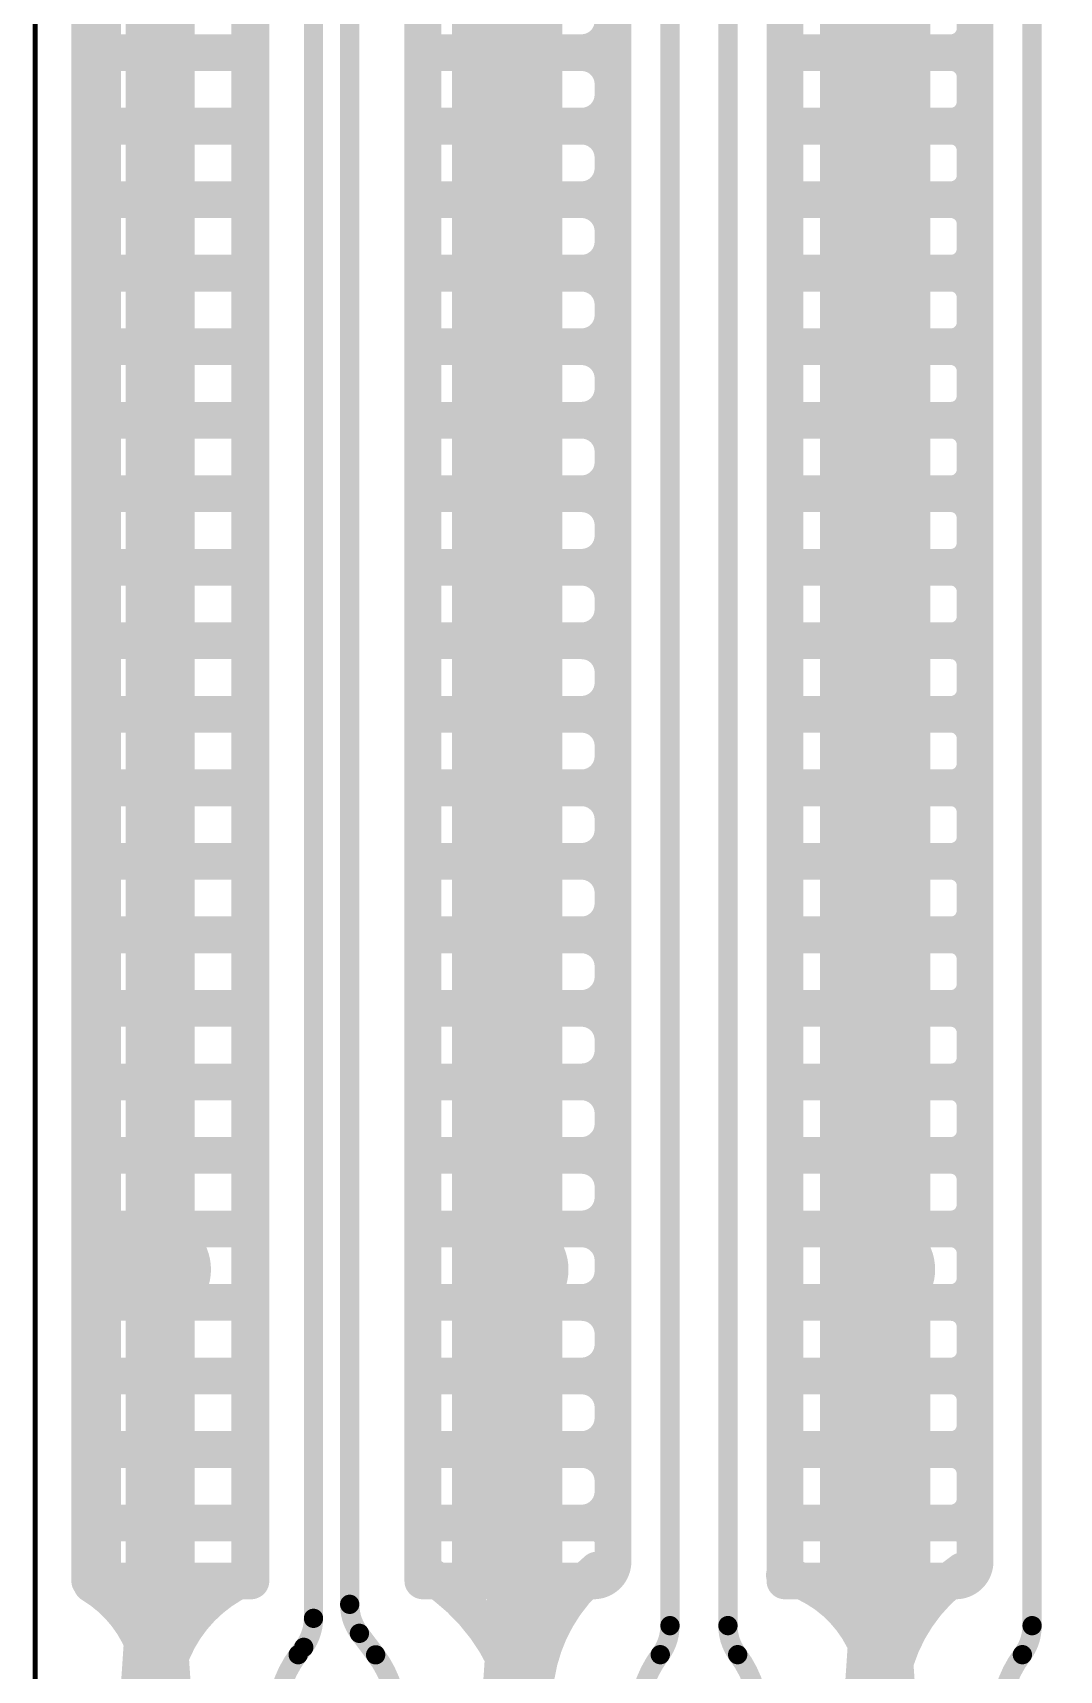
# Model space of a CAD drawing. Header units: millimetres. Extents: x 2260 to 2572, y -21 to 200.
# Drawn here: x 2292.68 to 2296.93, y 65.87 to 72.66 of the extents above; entities that cross this region are included whole.
import ezdxf

# ---------------------------------------------------------------- set-up
doc = ezdxf.new("R2010")
doc.units = ezdxf.units.MM
doc.layers.get('0').update_dxf_attribs({"lineweight": 18})
doc.layers.add('01', color=1, linetype='Continuous', lineweight=18)
doc.layers.add('DIM', color=3, linetype='Continuous', lineweight=13)

# ---------------------------------------------------------------- blocks, each defined once
blk = doc.blocks.new('PAD_R1')
blk.add_lwpolyline([(0.25, 0, 0.5, 0.5, 1), (-0.25, 0, 0.5, 0.5, 1)], format="xyseb", close=True)

msp = doc.modelspace()

# ---------------------------------------------------------------- linework, layer by layer
at = {"layer": '01'}
msp.add_lwpolyline([(2318.1914, 62.078, 0.02, 0.02, -0.414219), (2317.8914, 61.778, 0.02, 0.02, 0), (2292.9916, 61.778, 0.02, 0.02, -0.414219), (2292.6916, 62.078, 0.02, 0.02, 0), (2292.6916, 141.4405, 0.02, 0.02, -0.414219), (2292.9916, 141.7405, 0.02, 0.02, 0), (2317.8914, 141.7405, 0.02, 0.02, -0.414219), (2318.1914, 141.4405, 0.02, 0.02, 0)], format="xyseb", close=True, dxfattribs=at)
for points in [[(2293.1915, 139.8406, 0.2499, 0.2499, 0), (2293.1915, 63.6406, 0.2499, 0.2499, 0)], [(2294.6916, 139.8406, 0.2499, 0.2499, 0), (2294.6916, 63.6406, 0.2499, 0.2499, 0)], [(2296.1915, 139.8406, 0.2499, 0.2499, 0), (2296.1915, 63.6406, 0.2499, 0.2499, 0)], [(2292.9177, 137.2406, 0.1524, 0.1524, 0), (2292.9177, 66.2405, 0.1524, 0.1524, 0)], [(2292.9708, 137.2406, 0.1524, 0.1524, 0), (2292.9708, 66.2405, 0.1524, 0.1524, 0)], [(2293.2756, 137.2406, 0.1524, 0.1524, 0), (2293.2756, 66.2405, 0.1524, 0.1524, 0)], [(2293.5804, 137.2406, 0.1524, 0.1524, 0), (2293.5804, 66.2405, 0.1524, 0.1524, 0)], [(2293.5854, 137.2406, 0.1524, 0.1524, 0), (2293.5854, 66.2405, 0.1524, 0.1524, 0)], [(2294.2977, 137.2406, 0.1524, 0.1524, 0), (2294.2977, 66.2405, 0.1524, 0.1524, 0)], [(2294.4948, 137.2406, 0.1524, 0.1524, 0), (2294.4948, 66.2405, 0.1524, 0.1524, 0)], [(2294.7996, 137.2406, 0.1524, 0.1524, 0), (2294.7996, 66.2405, 0.1524, 0.1524, 0)], [(2295.0853, 66.3205, 0.1524, 0.1524, 0), (2295.0853, 137.2406, 0.1524, 0.1524, 0)], [(2295.7978, 137.2406, 0.1524, 0.1524, 0), (2295.7978, 66.2405, 0.1524, 0.1524, 0)], [(2296.0188, 137.2406, 0.1524, 0.1524, 0), (2296.0188, 66.2405, 0.1524, 0.1524, 0)], [(2296.3236, 137.2406, 0.1524, 0.1524, 0), (2296.3236, 66.2405, 0.1524, 0.1524, 0)], [(2296.5854, 66.3205, 0.1524, 0.1524, 0), (2296.5854, 137.2406, 0.1524, 0.1524, 0)], [(2295.0853, 72.7065, 0.1524, 0.1524, -0.414228), (2294.9553, 72.5765, 0.1524, 0.1524, 0)], [(2296.5854, 72.6765, 0.1524, 0.1524, -0.414228), (2296.4854, 72.5765, 0.1524, 0.1524, 0)], [(2292.9177, 72.5765, 0.1524, 0.1524, 0), (2293.5854, 72.5765, 0.1524, 0.1524, 0)], [(2294.2977, 72.5765, 0.1524, 0.1524, 0), (2295.0853, 72.5765, 0.1524, 0.1524, 0)], [(2295.0853, 72.4465, 0.1524, 0.1524, 0.414228), (2294.9553, 72.5765, 0.1524, 0.1524, 0)], [(2295.7978, 72.5765, 0.1524, 0.1524, 0), (2296.5854, 72.5765, 0.1524, 0.1524, 0)], [(2296.5854, 72.4765, 0.1524, 0.1524, 0.414228), (2296.4854, 72.5765, 0.1524, 0.1524, 0)], [(2295.0853, 72.4017, 0.1524, 0.1524, -0.414228), (2294.9553, 72.2717, 0.1524, 0.1524, 0)], [(2296.5854, 72.3717, 0.1524, 0.1524, -0.414228), (2296.4854, 72.2717, 0.1524, 0.1524, 0)], [(2292.9177, 72.2717, 0.1524, 0.1524, 0), (2293.5854, 72.2717, 0.1524, 0.1524, 0)], [(2294.2977, 72.2717, 0.1524, 0.1524, 0), (2295.0853, 72.2717, 0.1524, 0.1524, 0)], [(2295.0853, 72.1417, 0.1524, 0.1524, 0.414228), (2294.9553, 72.2717, 0.1524, 0.1524, 0)], [(2295.7978, 72.2717, 0.1524, 0.1524, 0), (2296.5854, 72.2717, 0.1524, 0.1524, 0)], [(2296.5854, 72.1717, 0.1524, 0.1524, 0.414228), (2296.4854, 72.2717, 0.1524, 0.1524, 0)], [(2295.0853, 72.0969, 0.1524, 0.1524, -0.414228), (2294.9553, 71.9669, 0.1524, 0.1524, 0)], [(2296.5854, 72.0669, 0.1524, 0.1524, -0.414228), (2296.4854, 71.9669, 0.1524, 0.1524, 0)], [(2292.9177, 71.9669, 0.1524, 0.1524, 0), (2293.5854, 71.9669, 0.1524, 0.1524, 0)], [(2294.2977, 71.9669, 0.1524, 0.1524, 0), (2295.0853, 71.9669, 0.1524, 0.1524, 0)], [(2295.0853, 71.8369, 0.1524, 0.1524, 0.414228), (2294.9553, 71.9669, 0.1524, 0.1524, 0)], [(2295.7978, 71.9669, 0.1524, 0.1524, 0), (2296.5854, 71.9669, 0.1524, 0.1524, 0)], [(2296.5854, 71.8669, 0.1524, 0.1524, 0.414228), (2296.4854, 71.9669, 0.1524, 0.1524, 0)], [(2295.0853, 71.7921, 0.1524, 0.1524, -0.414228), (2294.9553, 71.6621, 0.1524, 0.1524, 0)], [(2296.5854, 71.7621, 0.1524, 0.1524, -0.414228), (2296.4854, 71.6621, 0.1524, 0.1524, 0)], [(2292.9177, 71.6621, 0.1524, 0.1524, 0), (2293.5854, 71.6621, 0.1524, 0.1524, 0)], [(2294.2977, 71.6621, 0.1524, 0.1524, 0), (2295.0853, 71.6621, 0.1524, 0.1524, 0)], [(2295.0853, 71.5321, 0.1524, 0.1524, 0.414228), (2294.9553, 71.6621, 0.1524, 0.1524, 0)], [(2295.7978, 71.6621, 0.1524, 0.1524, 0), (2296.5854, 71.6621, 0.1524, 0.1524, 0)], [(2296.5854, 71.5621, 0.1524, 0.1524, 0.414228), (2296.4854, 71.6621, 0.1524, 0.1524, 0)], [(2295.0853, 71.4873, 0.1524, 0.1524, -0.414228), (2294.9553, 71.3573, 0.1524, 0.1524, 0)], [(2296.5854, 71.4573, 0.1524, 0.1524, -0.414228), (2296.4854, 71.3573, 0.1524, 0.1524, 0)], [(2292.9177, 71.3573, 0.1524, 0.1524, 0), (2293.5854, 71.3573, 0.1524, 0.1524, 0)], [(2294.2977, 71.3573, 0.1524, 0.1524, 0), (2295.0853, 71.3573, 0.1524, 0.1524, 0)], [(2295.0853, 71.2273, 0.1524, 0.1524, 0.414228), (2294.9553, 71.3573, 0.1524, 0.1524, 0)], [(2295.7978, 71.3573, 0.1524, 0.1524, 0), (2296.5854, 71.3573, 0.1524, 0.1524, 0)], [(2296.5854, 71.2573, 0.1524, 0.1524, 0.414228), (2296.4854, 71.3573, 0.1524, 0.1524, 0)], [(2295.0853, 71.1825, 0.1524, 0.1524, -0.414228), (2294.9553, 71.0525, 0.1524, 0.1524, 0)], [(2296.5854, 71.1525, 0.1524, 0.1524, -0.414228), (2296.4854, 71.0525, 0.1524, 0.1524, 0)], [(2292.9177, 71.0525, 0.1524, 0.1524, 0), (2293.5854, 71.0525, 0.1524, 0.1524, 0)], [(2294.2977, 71.0525, 0.1524, 0.1524, 0), (2295.0853, 71.0525, 0.1524, 0.1524, 0)], [(2295.0853, 70.9225, 0.1524, 0.1524, 0.414228), (2294.9553, 71.0525, 0.1524, 0.1524, 0)], [(2295.7978, 71.0525, 0.1524, 0.1524, 0), (2296.5854, 71.0525, 0.1524, 0.1524, 0)], [(2296.5854, 70.9525, 0.1524, 0.1524, 0.414228), (2296.4854, 71.0525, 0.1524, 0.1524, 0)], [(2295.0853, 70.8777, 0.1524, 0.1524, -0.414228), (2294.9553, 70.7477, 0.1524, 0.1524, 0)], [(2296.5854, 70.8477, 0.1524, 0.1524, -0.414228), (2296.4854, 70.7477, 0.1524, 0.1524, 0)], [(2292.9177, 70.7477, 0.1524, 0.1524, 0), (2293.5854, 70.7477, 0.1524, 0.1524, 0)], [(2294.2977, 70.7477, 0.1524, 0.1524, 0), (2295.0853, 70.7477, 0.1524, 0.1524, 0)], [(2295.0853, 70.6177, 0.1524, 0.1524, 0.414228), (2294.9553, 70.7477, 0.1524, 0.1524, 0)], [(2295.7978, 70.7477, 0.1524, 0.1524, 0), (2296.5854, 70.7477, 0.1524, 0.1524, 0)], [(2296.5854, 70.6477, 0.1524, 0.1524, 0.414228), (2296.4854, 70.7477, 0.1524, 0.1524, 0)], [(2295.0853, 70.5729, 0.1524, 0.1524, -0.414228), (2294.9553, 70.4429, 0.1524, 0.1524, 0)], [(2296.5854, 70.5429, 0.1524, 0.1524, -0.414228), (2296.4854, 70.4429, 0.1524, 0.1524, 0)], [(2292.9177, 70.4429, 0.1524, 0.1524, 0), (2293.5854, 70.4429, 0.1524, 0.1524, 0)], [(2294.2977, 70.4429, 0.1524, 0.1524, 0), (2295.0853, 70.4429, 0.1524, 0.1524, 0)], [(2295.0853, 70.3129, 0.1524, 0.1524, 0.414228), (2294.9553, 70.4429, 0.1524, 0.1524, 0)], [(2295.7978, 70.4429, 0.1524, 0.1524, 0), (2296.5854, 70.4429, 0.1524, 0.1524, 0)], [(2296.5854, 70.3429, 0.1524, 0.1524, 0.414228), (2296.4854, 70.4429, 0.1524, 0.1524, 0)], [(2295.0853, 70.2681, 0.1524, 0.1524, -0.414228), (2294.9553, 70.1381, 0.1524, 0.1524, 0)], [(2296.5854, 70.2381, 0.1524, 0.1524, -0.414228), (2296.4854, 70.1381, 0.1524, 0.1524, 0)], [(2292.9177, 70.1381, 0.1524, 0.1524, 0), (2293.5854, 70.1381, 0.1524, 0.1524, 0)], [(2294.2977, 70.1381, 0.1524, 0.1524, 0), (2295.0853, 70.1381, 0.1524, 0.1524, 0)], [(2295.0853, 70.0081, 0.1524, 0.1524, 0.414228), (2294.9553, 70.1381, 0.1524, 0.1524, 0)], [(2295.7978, 70.1381, 0.1524, 0.1524, 0), (2296.5854, 70.1381, 0.1524, 0.1524, 0)], [(2296.5854, 70.0381, 0.1524, 0.1524, 0.414228), (2296.4854, 70.1381, 0.1524, 0.1524, 0)], [(2295.0853, 69.9633, 0.1524, 0.1524, -0.414228), (2294.9553, 69.8333, 0.1524, 0.1524, 0)], [(2296.5854, 69.9333, 0.1524, 0.1524, -0.414228), (2296.4854, 69.8333, 0.1524, 0.1524, 0)], [(2292.9177, 69.8333, 0.1524, 0.1524, 0), (2293.5854, 69.8333, 0.1524, 0.1524, 0)], [(2294.2977, 69.8333, 0.1524, 0.1524, 0), (2295.0853, 69.8333, 0.1524, 0.1524, 0)], [(2295.0853, 69.7033, 0.1524, 0.1524, 0.414228), (2294.9553, 69.8333, 0.1524, 0.1524, 0)], [(2295.7978, 69.8333, 0.1524, 0.1524, 0), (2296.5854, 69.8333, 0.1524, 0.1524, 0)], [(2296.5854, 69.7333, 0.1524, 0.1524, 0.414228), (2296.4854, 69.8333, 0.1524, 0.1524, 0)], [(2295.0853, 69.6585, 0.1524, 0.1524, -0.414228), (2294.9553, 69.5285, 0.1524, 0.1524, 0)], [(2296.5854, 69.6285, 0.1524, 0.1524, -0.414228), (2296.4854, 69.5285, 0.1524, 0.1524, 0)], [(2292.9177, 69.5285, 0.1524, 0.1524, 0), (2293.5854, 69.5285, 0.1524, 0.1524, 0)], [(2294.2977, 69.5285, 0.1524, 0.1524, 0), (2295.0853, 69.5285, 0.1524, 0.1524, 0)], [(2295.0853, 69.3985, 0.1524, 0.1524, 0.414228), (2294.9553, 69.5285, 0.1524, 0.1524, 0)], [(2295.7978, 69.5285, 0.1524, 0.1524, 0), (2296.5854, 69.5285, 0.1524, 0.1524, 0)], [(2296.5854, 69.4285, 0.1524, 0.1524, 0.414228), (2296.4854, 69.5285, 0.1524, 0.1524, 0)], [(2295.0853, 69.3537, 0.1524, 0.1524, -0.414228), (2294.9553, 69.2237, 0.1524, 0.1524, 0)], [(2296.5854, 69.3237, 0.1524, 0.1524, -0.414228), (2296.4854, 69.2237, 0.1524, 0.1524, 0)], [(2292.9177, 69.2237, 0.1524, 0.1524, 0), (2293.5854, 69.2237, 0.1524, 0.1524, 0)], [(2294.2977, 69.2237, 0.1524, 0.1524, 0), (2295.0853, 69.2237, 0.1524, 0.1524, 0)], [(2295.0853, 69.0937, 0.1524, 0.1524, 0.414228), (2294.9553, 69.2237, 0.1524, 0.1524, 0)], [(2295.7978, 69.2237, 0.1524, 0.1524, 0), (2296.5854, 69.2237, 0.1524, 0.1524, 0)], [(2296.5854, 69.1237, 0.1524, 0.1524, 0.414228), (2296.4854, 69.2237, 0.1524, 0.1524, 0)], [(2295.0853, 69.0489, 0.1524, 0.1524, -0.414228), (2294.9553, 68.9189, 0.1524, 0.1524, 0)], [(2296.5854, 69.0189, 0.1524, 0.1524, -0.414228), (2296.4854, 68.9189, 0.1524, 0.1524, 0)], [(2292.9177, 68.9189, 0.1524, 0.1524, 0), (2293.5854, 68.9189, 0.1524, 0.1524, 0)], [(2294.2977, 68.9189, 0.1524, 0.1524, 0), (2295.0853, 68.9189, 0.1524, 0.1524, 0)], [(2295.0853, 68.7889, 0.1524, 0.1524, 0.414228), (2294.9553, 68.9189, 0.1524, 0.1524, 0)], [(2295.7978, 68.9189, 0.1524, 0.1524, 0), (2296.5854, 68.9189, 0.1524, 0.1524, 0)], [(2296.5854, 68.8189, 0.1524, 0.1524, 0.414228), (2296.4854, 68.9189, 0.1524, 0.1524, 0)], [(2295.0853, 68.7441, 0.1524, 0.1524, -0.414228), (2294.9553, 68.6141, 0.1524, 0.1524, 0)], [(2296.5854, 68.7141, 0.1524, 0.1524, -0.414228), (2296.4854, 68.6141, 0.1524, 0.1524, 0)], [(2292.9177, 68.6141, 0.1524, 0.1524, 0), (2293.5854, 68.6141, 0.1524, 0.1524, 0)], [(2294.2977, 68.6141, 0.1524, 0.1524, 0), (2295.0853, 68.6141, 0.1524, 0.1524, 0)], [(2295.0853, 68.4841, 0.1524, 0.1524, 0.414228), (2294.9553, 68.6141, 0.1524, 0.1524, 0)], [(2295.7978, 68.6141, 0.1524, 0.1524, 0), (2296.5854, 68.6141, 0.1524, 0.1524, 0)], [(2296.5854, 68.5141, 0.1524, 0.1524, 0.414228), (2296.4854, 68.6141, 0.1524, 0.1524, 0)], [(2295.0853, 68.4393, 0.1524, 0.1524, -0.414228), (2294.9553, 68.3093, 0.1524, 0.1524, 0)], [(2296.5854, 68.4093, 0.1524, 0.1524, -0.414228), (2296.4854, 68.3093, 0.1524, 0.1524, 0)], [(2292.9177, 68.3093, 0.1524, 0.1524, 0), (2293.5854, 68.3093, 0.1524, 0.1524, 0)], [(2294.2977, 68.3093, 0.1524, 0.1524, 0), (2295.0853, 68.3093, 0.1524, 0.1524, 0)], [(2295.0853, 68.1793, 0.1524, 0.1524, 0.414228), (2294.9553, 68.3093, 0.1524, 0.1524, 0)], [(2295.7978, 68.3093, 0.1524, 0.1524, 0), (2296.5854, 68.3093, 0.1524, 0.1524, 0)], [(2296.5854, 68.2093, 0.1524, 0.1524, 0.414228), (2296.4854, 68.3093, 0.1524, 0.1524, 0)], [(2295.0853, 68.1345, 0.1524, 0.1524, -0.414228), (2294.9553, 68.0045, 0.1524, 0.1524, 0)], [(2296.5854, 68.1045, 0.1524, 0.1524, -0.414228), (2296.4854, 68.0045, 0.1524, 0.1524, 0)], [(2292.9177, 68.0045, 0.1524, 0.1524, 0), (2293.5854, 68.0045, 0.1524, 0.1524, 0)], [(2294.2977, 68.0045, 0.1524, 0.1524, 0), (2295.0853, 68.0045, 0.1524, 0.1524, 0)], [(2295.0853, 67.8745, 0.1524, 0.1524, 0.414228), (2294.9553, 68.0045, 0.1524, 0.1524, 0)], [(2295.7978, 68.0045, 0.1524, 0.1524, 0), (2296.5854, 68.0045, 0.1524, 0.1524, 0)], [(2296.5854, 67.9045, 0.1524, 0.1524, 0.414228), (2296.4854, 68.0045, 0.1524, 0.1524, 0)], [(2295.0853, 67.8297, 0.1524, 0.1524, -0.414228), (2294.9553, 67.6997, 0.1524, 0.1524, 0)], [(2296.5854, 67.7997, 0.1524, 0.1524, -0.414228), (2296.4854, 67.6997, 0.1524, 0.1524, 0)], [(2292.9177, 67.6997, 0.1524, 0.1524, 0), (2293.5854, 67.6997, 0.1524, 0.1524, 0)], [(2294.2977, 67.6997, 0.1524, 0.1524, 0), (2295.0853, 67.6997, 0.1524, 0.1524, 0)], [(2295.0853, 67.5697, 0.1524, 0.1524, 0.414228), (2294.9553, 67.6997, 0.1524, 0.1524, 0)], [(2295.7978, 67.6997, 0.1524, 0.1524, 0), (2296.5854, 67.6997, 0.1524, 0.1524, 0)], [(2296.5854, 67.5997, 0.1524, 0.1524, 0.414228), (2296.4854, 67.6997, 0.1524, 0.1524, 0)], [(2295.0853, 67.5249, 0.1524, 0.1524, -0.414228), (2294.9553, 67.3949, 0.1524, 0.1524, 0)], [(2296.5854, 67.4949, 0.1524, 0.1524, -0.414228), (2296.4854, 67.3949, 0.1524, 0.1524, 0)], [(2292.9177, 67.3949, 0.1524, 0.1524, 0), (2293.5854, 67.3949, 0.1524, 0.1524, 0)], [(2294.2977, 67.3949, 0.1524, 0.1524, 0), (2295.0853, 67.3949, 0.1524, 0.1524, 0)], [(2295.0853, 67.2649, 0.1524, 0.1524, 0.414228), (2294.9553, 67.3949, 0.1524, 0.1524, 0)], [(2295.7978, 67.3949, 0.1524, 0.1524, 0), (2296.5854, 67.3949, 0.1524, 0.1524, 0)], [(2296.5854, 67.2949, 0.1524, 0.1524, 0.414228), (2296.4854, 67.3949, 0.1524, 0.1524, 0)], [(2295.0853, 67.2201, 0.1524, 0.1524, -0.414228), (2294.9553, 67.0901, 0.1524, 0.1524, 0)], [(2296.5854, 67.1901, 0.1524, 0.1524, -0.414228), (2296.4854, 67.0901, 0.1524, 0.1524, 0)], [(2292.9177, 67.0901, 0.1524, 0.1524, 0), (2293.5854, 67.0901, 0.1524, 0.1524, 0)], [(2294.2977, 67.0901, 0.1524, 0.1524, 0), (2295.0853, 67.0901, 0.1524, 0.1524, 0)], [(2295.0853, 66.9601, 0.1524, 0.1524, 0.414228), (2294.9553, 67.0901, 0.1524, 0.1524, 0)], [(2295.7978, 67.0901, 0.1524, 0.1524, 0), (2296.5854, 67.0901, 0.1524, 0.1524, 0)], [(2296.5854, 66.9901, 0.1524, 0.1524, 0.414228), (2296.4854, 67.0901, 0.1524, 0.1524, 0)], [(2295.0853, 66.9153, 0.1524, 0.1524, -0.414228), (2294.9553, 66.7853, 0.1524, 0.1524, 0)], [(2296.5854, 66.8853, 0.1524, 0.1524, -0.414228), (2296.4854, 66.7853, 0.1524, 0.1524, 0)], [(2292.9177, 66.7853, 0.1524, 0.1524, 0), (2293.5854, 66.7853, 0.1524, 0.1524, 0)], [(2294.2977, 66.7853, 0.1524, 0.1524, 0), (2295.0853, 66.7853, 0.1524, 0.1524, 0)], [(2295.0853, 66.6553, 0.1524, 0.1524, 0.414228), (2294.9553, 66.7853, 0.1524, 0.1524, 0)], [(2295.7978, 66.7853, 0.1524, 0.1524, 0), (2296.5854, 66.7853, 0.1524, 0.1524, 0)], [(2296.5854, 66.6853, 0.1524, 0.1524, 0.414228), (2296.4854, 66.7853, 0.1524, 0.1524, 0)], [(2295.0853, 66.6105, 0.1524, 0.1524, -0.414228), (2294.9553, 66.4805, 0.1524, 0.1524, 0)], [(2296.5854, 66.5805, 0.1524, 0.1524, -0.414228), (2296.4854, 66.4805, 0.1524, 0.1524, 0)], [(2292.9177, 66.4805, 0.1524, 0.1524, 0), (2293.5854, 66.4805, 0.1524, 0.1524, 0)], [(2294.2977, 66.4805, 0.1524, 0.1524, 0), (2295.0853, 66.4805, 0.1524, 0.1524, 0)], [(2295.0853, 66.4005, 0.1524, 0.1524, 0.414252), (2295.0053, 66.4805, 0.1524, 0.1524, 0)], [(2295.7978, 66.4805, 0.1524, 0.1524, 0), (2296.5854, 66.4805, 0.1524, 0.1524, 0)], [(2296.5854, 66.4005, 0.1524, 0.1524, 0.414252), (2296.5054, 66.4805, 0.1524, 0.1524, 0)], [(2293.1915, 66.2809, 0.2499, 0.2499, -0.033718), (2293.1365, 65.4657, 0.2499, 0.2499, 0)], [(2293.1915, 66.2809, 0.2499, 0.2499, 0.033718), (2293.2465, 65.4657, 0.2499, 0.2499, 0)], [(2294.6916, 66.2809, 0.2499, 0.2499, -0.033718), (2294.6366, 65.4657, 0.2499, 0.2499, 0)], [(2294.6916, 66.2809, 0.2499, 0.2499, 0.033718), (2294.7466, 65.4657, 0.2499, 0.2499, 0)], [(2295.0053, 66.2405, 0.1524, 0.1524, 0.414252), (2295.0853, 66.3205, 0.1524, 0.1524, 0)], [(2296.1915, 66.2809, 0.2499, 0.2499, -0.033718), (2296.1365, 65.4657, 0.2499, 0.2499, 0)], [(2296.1915, 66.2809, 0.2499, 0.2499, 0.033718), (2296.2465, 65.4657, 0.2499, 0.2499, 0)], [(2296.5054, 66.2405, 0.1524, 0.1524, 0.414252), (2296.5854, 66.3205, 0.1524, 0.1524, 0)], [(2294.7201, 65.6065, 0.1524, 0.1524, 0.234929), (2294.3251, 66.2641, 0.1524, 0.1524, 0)], [(2295.0197, 66.2855, 0.1524, 0.1524, 0.281527), (2294.7746, 65.587, 0.1524, 0.1524, 0)], [(2296.1569, 65.6222, 0.1524, 0.1524, 0.424071), (2295.7956, 66.2645, 0.1524, 0.1524, 0)], [(2296.5331, 66.2823, 0.1524, 0.1524, 0.2925), (2296.2342, 65.582, 0.1524, 0.1524, 0)], [(2292.9177, 66.2405, 0.1524, 0.1524, 0), (2293.5854, 66.2405, 0.1524, 0.1524, 0)], [(2293.1679, 65.6935, 0.1524, 0.1524, 0.312781), (2292.926, 66.2261, 0.1524, 0.1524, 0)], [(2293.221, 65.6366, 0.1524, 0.1524, -0.332355), (2293.5547, 66.2509, 0.1524, 0.1524, 0)], [(2295.0053, 66.2405, 0.1524, 0.1524, 0), (2294.2977, 66.2405, 0.1524, 0.1524, 0)], [(2296.5054, 66.2405, 0.1524, 0.1524, 0), (2295.7978, 66.2405, 0.1524, 0.1524, 0)]]:
    msp.add_lwpolyline(points, format="xyseb", dxfattribs=at)
at = {"layer": 'DIM'}
for points in [[(2293.8446, 137.3962, 0.08, 0.08, 0), (2293.8446, 66.0853, 0.08, 0.08, 0)], [(2295.3215, 137.4265, 0.08, 0.08, 0), (2295.3215, 66.0549, 0.08, 0.08, 0)], [(2295.5616, 137.4264, 0.08, 0.08, 0), (2295.5616, 66.0551, 0.08, 0.08, 0)], [(2296.8217, 137.4265, 0.08, 0.08, 0), (2296.8217, 66.0549, 0.08, 0.08, 0)], [(2293.9946, 137.3377, 0.08, 0.08, 0), (2293.9946, 66.1434, 0.08, 0.08, 0)], [(2293.8446, 66.0853, 0.08, 0.08, -0.163062), (2293.8043, 65.9651, 0.08, 0.08, 0)], [(2293.9946, 66.1434, 0.08, 0.08, 0.162937), (2294.0349, 66.0231, 0.08, 0.08, 0)], [(2294.0349, 66.0231, 0.08, 0.08, 0), (2294.1021, 65.934, 0.08, 0.08, 0)], [(2295.3215, 66.0549, 0.08, 0.08, -0.163192), (2295.2813, 65.9346, 0.08, 0.08, 0)], [(2295.5616, 66.0551, 0.08, 0.08, 0.163195), (2295.6019, 65.9346, 0.08, 0.08, 0)], [(2296.8217, 66.0549, 0.08, 0.08, -0.163192), (2296.7814, 65.9346, 0.08, 0.08, 0)], [(2293.8043, 65.9651, 0.08, 0.08, 0), (2293.7812, 65.9345, 0.08, 0.08, 0)], [(2293.7812, 65.9345, 0.08, 0.08, 0.163051), (2293.6916, 65.667, 0.08, 0.08, 0)], [(2294.1021, 65.934, 0.08, 0.08, -0.162932), (2294.1915, 65.6669, 0.08, 0.08, 0)], [(2295.2813, 65.9346, 0.08, 0.08, 0.16336), (2295.1915, 65.6667, 0.08, 0.08, 0)], [(2295.6916, 65.6667, 0.08, 0.08, 0.163409), (2295.6019, 65.9346, 0.08, 0.08, 0)], [(2296.7814, 65.9346, 0.08, 0.08, 0.163364), (2296.6916, 65.6667, 0.08, 0.08, 0)]]:
    msp.add_lwpolyline(points, format="xyseb", dxfattribs=at)

# ---------------------------------------------------------------- block references
at = {"layer": '01'}
for p, xscale, yscale in [((2295.0853, 72.7065), 0.1524, 0.1524), ((2296.5854, 72.6765), 0.1524, 0.1524), ((2292.9177, 72.5765), 0.1524, 0.1524), ((2293.5854, 72.5765), 0.1524, 0.1524), ((2294.2977, 72.5765), 0.1524, 0.1524), ((2294.9553, 72.5765), 0.1524, 0.1524), ((2294.9553, 72.5765), 0.1524, 0.1524), ((2295.0853, 72.5765), 0.1524, 0.1524), ((2295.7978, 72.5765), 0.1524, 0.1524), ((2296.4854, 72.5765), 0.1524, 0.1524), ((2296.4854, 72.5765), 0.1524, 0.1524), ((2296.5854, 72.5765), 0.1524, 0.1524), ((2295.0853, 72.4465), 0.1524, 0.1524), ((2296.5854, 72.4765), 0.1524, 0.1524), ((2295.0853, 72.4017), 0.1524, 0.1524), ((2296.5854, 72.3717), 0.1524, 0.1524), ((2292.9177, 72.2717), 0.1524, 0.1524), ((2293.5854, 72.2717), 0.1524, 0.1524), ((2294.2977, 72.2717), 0.1524, 0.1524), ((2294.9553, 72.2717), 0.1524, 0.1524), ((2294.9553, 72.2717), 0.1524, 0.1524), ((2295.0853, 72.2717), 0.1524, 0.1524), ((2295.7978, 72.2717), 0.1524, 0.1524), ((2296.4854, 72.2717), 0.1524, 0.1524), ((2296.4854, 72.2717), 0.1524, 0.1524), ((2296.5854, 72.2717), 0.1524, 0.1524), ((2296.5854, 72.1717), 0.1524, 0.1524), ((2295.0853, 72.1417), 0.1524, 0.1524), ((2295.0853, 72.0969), 0.1524, 0.1524), ((2296.5854, 72.0669), 0.1524, 0.1524), ((2292.9177, 71.9669), 0.1524, 0.1524), ((2293.5854, 71.9669), 0.1524, 0.1524), ((2294.2977, 71.9669), 0.1524, 0.1524), ((2294.9553, 71.9669), 0.1524, 0.1524), ((2294.9553, 71.9669), 0.1524, 0.1524), ((2295.0853, 71.9669), 0.1524, 0.1524), ((2295.7978, 71.9669), 0.1524, 0.1524), ((2296.4854, 71.9669), 0.1524, 0.1524), ((2296.4854, 71.9669), 0.1524, 0.1524), ((2296.5854, 71.9669), 0.1524, 0.1524), ((2295.0853, 71.8369), 0.1524, 0.1524), ((2296.5854, 71.8669), 0.1524, 0.1524), ((2295.0853, 71.7921), 0.1524, 0.1524), ((2296.5854, 71.7621), 0.1524, 0.1524), ((2292.9177, 71.6621), 0.1524, 0.1524), ((2293.5854, 71.6621), 0.1524, 0.1524), ((2294.2977, 71.6621), 0.1524, 0.1524), ((2294.9553, 71.6621), 0.1524, 0.1524), ((2294.9553, 71.6621), 0.1524, 0.1524), ((2295.0853, 71.6621), 0.1524, 0.1524), ((2295.7978, 71.6621), 0.1524, 0.1524), ((2296.4854, 71.6621), 0.1524, 0.1524), ((2296.4854, 71.6621), 0.1524, 0.1524), ((2296.5854, 71.6621), 0.1524, 0.1524), ((2296.5854, 71.5621), 0.1524, 0.1524), ((2295.0853, 71.5321), 0.1524, 0.1524), ((2295.0853, 71.4873), 0.1524, 0.1524), ((2296.5854, 71.4573), 0.1524, 0.1524), ((2292.9177, 71.3573), 0.1524, 0.1524), ((2293.5854, 71.3573), 0.1524, 0.1524), ((2294.2977, 71.3573), 0.1524, 0.1524), ((2294.9553, 71.3573), 0.1524, 0.1524), ((2294.9553, 71.3573), 0.1524, 0.1524), ((2295.0853, 71.3573), 0.1524, 0.1524), ((2295.7978, 71.3573), 0.1524, 0.1524), ((2296.4854, 71.3573), 0.1524, 0.1524), ((2296.4854, 71.3573), 0.1524, 0.1524), ((2296.5854, 71.3573), 0.1524, 0.1524), ((2295.0853, 71.2273), 0.1524, 0.1524), ((2296.5854, 71.2573), 0.1524, 0.1524), ((2295.0853, 71.1825), 0.1524, 0.1524), ((2296.5854, 71.1525), 0.1524, 0.1524), ((2292.9177, 71.0525), 0.1524, 0.1524), ((2293.5854, 71.0525), 0.1524, 0.1524), ((2294.2977, 71.0525), 0.1524, 0.1524), ((2294.9553, 71.0525), 0.1524, 0.1524), ((2294.9553, 71.0525), 0.1524, 0.1524), ((2295.0853, 71.0525), 0.1524, 0.1524), ((2295.7978, 71.0525), 0.1524, 0.1524), ((2296.4854, 71.0525), 0.1524, 0.1524), ((2296.4854, 71.0525), 0.1524, 0.1524), ((2296.5854, 71.0525), 0.1524, 0.1524), ((2296.5854, 70.9525), 0.1524, 0.1524), ((2295.0853, 70.9225), 0.1524, 0.1524), ((2295.0853, 70.8777), 0.1524, 0.1524), ((2296.5854, 70.8477), 0.1524, 0.1524), ((2292.9177, 70.7477), 0.1524, 0.1524), ((2293.5854, 70.7477), 0.1524, 0.1524), ((2294.2977, 70.7477), 0.1524, 0.1524), ((2294.9553, 70.7477), 0.1524, 0.1524), ((2294.9553, 70.7477), 0.1524, 0.1524), ((2295.0853, 70.7477), 0.1524, 0.1524), ((2295.7978, 70.7477), 0.1524, 0.1524), ((2296.4854, 70.7477), 0.1524, 0.1524), ((2296.4854, 70.7477), 0.1524, 0.1524), ((2296.5854, 70.7477), 0.1524, 0.1524), ((2295.0853, 70.6177), 0.1524, 0.1524), ((2296.5854, 70.6477), 0.1524, 0.1524), ((2295.0853, 70.5729), 0.1524, 0.1524), ((2296.5854, 70.5429), 0.1524, 0.1524), ((2292.9177, 70.4429), 0.1524, 0.1524), ((2293.5854, 70.4429), 0.1524, 0.1524), ((2294.2977, 70.4429), 0.1524, 0.1524), ((2294.9553, 70.4429), 0.1524, 0.1524), ((2294.9553, 70.4429), 0.1524, 0.1524), ((2295.0853, 70.4429), 0.1524, 0.1524), ((2295.7978, 70.4429), 0.1524, 0.1524), ((2296.4854, 70.4429), 0.1524, 0.1524), ((2296.4854, 70.4429), 0.1524, 0.1524), ((2296.5854, 70.4429), 0.1524, 0.1524), ((2296.5854, 70.3429), 0.1524, 0.1524), ((2295.0853, 70.3129), 0.1524, 0.1524), ((2295.0853, 70.2681), 0.1524, 0.1524), ((2296.5854, 70.2381), 0.1524, 0.1524), ((2292.9177, 70.1381), 0.1524, 0.1524), ((2293.5854, 70.1381), 0.1524, 0.1524), ((2294.2977, 70.1381), 0.1524, 0.1524), ((2294.9553, 70.1381), 0.1524, 0.1524), ((2294.9553, 70.1381), 0.1524, 0.1524), ((2295.0853, 70.1381), 0.1524, 0.1524), ((2295.7978, 70.1381), 0.1524, 0.1524), ((2296.4854, 70.1381), 0.1524, 0.1524), ((2296.4854, 70.1381), 0.1524, 0.1524), ((2296.5854, 70.1381), 0.1524, 0.1524), ((2295.0853, 70.0081), 0.1524, 0.1524), ((2296.5854, 70.0381), 0.1524, 0.1524), ((2295.0853, 69.9633), 0.1524, 0.1524), ((2296.5854, 69.9333), 0.1524, 0.1524), ((2292.9177, 69.8333), 0.1524, 0.1524), ((2293.5854, 69.8333), 0.1524, 0.1524), ((2294.2977, 69.8333), 0.1524, 0.1524), ((2294.9553, 69.8333), 0.1524, 0.1524), ((2294.9553, 69.8333), 0.1524, 0.1524), ((2295.0853, 69.8333), 0.1524, 0.1524), ((2295.7978, 69.8333), 0.1524, 0.1524), ((2296.4854, 69.8333), 0.1524, 0.1524), ((2296.4854, 69.8333), 0.1524, 0.1524), ((2296.5854, 69.8333), 0.1524, 0.1524), ((2296.5854, 69.7333), 0.1524, 0.1524), ((2295.0853, 69.7033), 0.1524, 0.1524), ((2295.0853, 69.6585), 0.1524, 0.1524), ((2296.5854, 69.6285), 0.1524, 0.1524), ((2292.9177, 69.5285), 0.1524, 0.1524), ((2293.5854, 69.5285), 0.1524, 0.1524), ((2294.2977, 69.5285), 0.1524, 0.1524), ((2294.9553, 69.5285), 0.1524, 0.1524), ((2294.9553, 69.5285), 0.1524, 0.1524), ((2295.0853, 69.5285), 0.1524, 0.1524), ((2295.7978, 69.5285), 0.1524, 0.1524), ((2296.4854, 69.5285), 0.1524, 0.1524), ((2296.4854, 69.5285), 0.1524, 0.1524), ((2296.5854, 69.5285), 0.1524, 0.1524), ((2295.0853, 69.3985), 0.1524, 0.1524), ((2296.5854, 69.4285), 0.1524, 0.1524), ((2295.0853, 69.3537), 0.1524, 0.1524), ((2296.5854, 69.3237), 0.1524, 0.1524), ((2292.9177, 69.2237), 0.1524, 0.1524), ((2293.5854, 69.2237), 0.1524, 0.1524), ((2294.2977, 69.2237), 0.1524, 0.1524), ((2294.9553, 69.2237), 0.1524, 0.1524), ((2294.9553, 69.2237), 0.1524, 0.1524), ((2295.0853, 69.2237), 0.1524, 0.1524), ((2295.7978, 69.2237), 0.1524, 0.1524), ((2296.4854, 69.2237), 0.1524, 0.1524), ((2296.4854, 69.2237), 0.1524, 0.1524), ((2296.5854, 69.2237), 0.1524, 0.1524), ((2296.5854, 69.1237), 0.1524, 0.1524), ((2295.0853, 69.0937), 0.1524, 0.1524), ((2295.0853, 69.0489), 0.1524, 0.1524), ((2296.5854, 69.0189), 0.1524, 0.1524), ((2292.9177, 68.9189), 0.1524, 0.1524), ((2293.5854, 68.9189), 0.1524, 0.1524), ((2294.2977, 68.9189), 0.1524, 0.1524), ((2294.9553, 68.9189), 0.1524, 0.1524), ((2294.9553, 68.9189), 0.1524, 0.1524), ((2295.0853, 68.9189), 0.1524, 0.1524), ((2295.7978, 68.9189), 0.1524, 0.1524), ((2296.4854, 68.9189), 0.1524, 0.1524), ((2296.4854, 68.9189), 0.1524, 0.1524), ((2296.5854, 68.9189), 0.1524, 0.1524), ((2295.0853, 68.7889), 0.1524, 0.1524), ((2296.5854, 68.8189), 0.1524, 0.1524), ((2295.0853, 68.7441), 0.1524, 0.1524), ((2296.5854, 68.7141), 0.1524, 0.1524), ((2292.9177, 68.6141), 0.1524, 0.1524), ((2293.5854, 68.6141), 0.1524, 0.1524), ((2294.2977, 68.6141), 0.1524, 0.1524), ((2294.9553, 68.6141), 0.1524, 0.1524), ((2294.9553, 68.6141), 0.1524, 0.1524), ((2295.0853, 68.6141), 0.1524, 0.1524), ((2295.7978, 68.6141), 0.1524, 0.1524), ((2296.4854, 68.6141), 0.1524, 0.1524), ((2296.4854, 68.6141), 0.1524, 0.1524), ((2296.5854, 68.6141), 0.1524, 0.1524), ((2296.5854, 68.5141), 0.1524, 0.1524), ((2295.0853, 68.4841), 0.1524, 0.1524), ((2295.0853, 68.4393), 0.1524, 0.1524), ((2296.5854, 68.4093), 0.1524, 0.1524), ((2292.9177, 68.3093), 0.1524, 0.1524), ((2293.5854, 68.3093), 0.1524, 0.1524), ((2294.2977, 68.3093), 0.1524, 0.1524), ((2294.9553, 68.3093), 0.1524, 0.1524), ((2294.9553, 68.3093), 0.1524, 0.1524), ((2295.0853, 68.3093), 0.1524, 0.1524), ((2295.7978, 68.3093), 0.1524, 0.1524), ((2296.4854, 68.3093), 0.1524, 0.1524), ((2296.4854, 68.3093), 0.1524, 0.1524), ((2296.5854, 68.3093), 0.1524, 0.1524), ((2295.0853, 68.1793), 0.1524, 0.1524), ((2296.5854, 68.2093), 0.1524, 0.1524), ((2295.0853, 68.1345), 0.1524, 0.1524), ((2296.5854, 68.1045), 0.1524, 0.1524), ((2292.9177, 68.0045), 0.1524, 0.1524), ((2293.5854, 68.0045), 0.1524, 0.1524), ((2294.2977, 68.0045), 0.1524, 0.1524), ((2294.9553, 68.0045), 0.1524, 0.1524), ((2294.9553, 68.0045), 0.1524, 0.1524), ((2295.0853, 68.0045), 0.1524, 0.1524), ((2295.7978, 68.0045), 0.1524, 0.1524), ((2296.4854, 68.0045), 0.1524, 0.1524), ((2296.4854, 68.0045), 0.1524, 0.1524), ((2296.5854, 68.0045), 0.1524, 0.1524), ((2296.5854, 67.9045), 0.1524, 0.1524), ((2295.0853, 67.8745), 0.1524, 0.1524), ((2295.0853, 67.8297), 0.1524, 0.1524), ((2296.5854, 67.7997), 0.1524, 0.1524), ((2292.9177, 67.6997), 0.1524, 0.1524), ((2293.1915, 67.5316), 0.456945, 0.456945), ((2293.5854, 67.6997), 0.1524, 0.1524), ((2294.2977, 67.6997), 0.1524, 0.1524), ((2294.6726, 67.5316), 0.456945, 0.456945), ((2294.9553, 67.6997), 0.1524, 0.1524), ((2294.9553, 67.6997), 0.1524, 0.1524), ((2295.0853, 67.6997), 0.1524, 0.1524), ((2295.7978, 67.6997), 0.1524, 0.1524), ((2296.1915, 67.5316), 0.456945, 0.456945), ((2296.4854, 67.6997), 0.1524, 0.1524), ((2296.4854, 67.6997), 0.1524, 0.1524), ((2296.5854, 67.6997), 0.1524, 0.1524), ((2295.0853, 67.5697), 0.1524, 0.1524), ((2296.5854, 67.5997), 0.1524, 0.1524), ((2295.0853, 67.5249), 0.1524, 0.1524), ((2296.5854, 67.4949), 0.1524, 0.1524), ((2292.9177, 67.3949), 0.1524, 0.1524), ((2293.5854, 67.3949), 0.1524, 0.1524), ((2294.2977, 67.3949), 0.1524, 0.1524), ((2294.9553, 67.3949), 0.1524, 0.1524), ((2294.9553, 67.3949), 0.1524, 0.1524), ((2295.0853, 67.3949), 0.1524, 0.1524), ((2295.7978, 67.3949), 0.1524, 0.1524), ((2296.4854, 67.3949), 0.1524, 0.1524), ((2296.4854, 67.3949), 0.1524, 0.1524), ((2296.5854, 67.3949), 0.1524, 0.1524), ((2296.5854, 67.2949), 0.1524, 0.1524), ((2295.0853, 67.2649), 0.1524, 0.1524), ((2295.0853, 67.2201), 0.1524, 0.1524), ((2296.5854, 67.1901), 0.1524, 0.1524), ((2292.9177, 67.0901), 0.1524, 0.1524), ((2293.5854, 67.0901), 0.1524, 0.1524), ((2294.2977, 67.0901), 0.1524, 0.1524), ((2294.9553, 67.0901), 0.1524, 0.1524), ((2294.9553, 67.0901), 0.1524, 0.1524), ((2295.0853, 67.0901), 0.1524, 0.1524), ((2295.7978, 67.0901), 0.1524, 0.1524), ((2296.4854, 67.0901), 0.1524, 0.1524), ((2296.4854, 67.0901), 0.1524, 0.1524), ((2296.5854, 67.0901), 0.1524, 0.1524), ((2295.0853, 66.9601), 0.1524, 0.1524), ((2296.5854, 66.9901), 0.1524, 0.1524), ((2295.0853, 66.9153), 0.1524, 0.1524), ((2296.5854, 66.8853), 0.1524, 0.1524), ((2292.9177, 66.7853), 0.1524, 0.1524), ((2293.5854, 66.7853), 0.1524, 0.1524), ((2294.2977, 66.7853), 0.1524, 0.1524), ((2294.9553, 66.7853), 0.1524, 0.1524), ((2294.9553, 66.7853), 0.1524, 0.1524), ((2295.0853, 66.7853), 0.1524, 0.1524), ((2295.7978, 66.7853), 0.1524, 0.1524), ((2296.4854, 66.7853), 0.1524, 0.1524), ((2296.4854, 66.7853), 0.1524, 0.1524), ((2296.5854, 66.7853), 0.1524, 0.1524), ((2296.5854, 66.6853), 0.1524, 0.1524), ((2295.0853, 66.6553), 0.1524, 0.1524), ((2295.0853, 66.6105), 0.1524, 0.1524), ((2296.5854, 66.5805), 0.1524, 0.1524), ((2292.9177, 66.4805), 0.1524, 0.1524), ((2293.5854, 66.4805), 0.1524, 0.1524), ((2294.2977, 66.4805), 0.1524, 0.1524), ((2294.9553, 66.4805), 0.1524, 0.1524), ((2295.0053, 66.4805), 0.1524, 0.1524), ((2295.0853, 66.4805), 0.1524, 0.1524), ((2295.7978, 66.4805), 0.1524, 0.1524), ((2296.4854, 66.4805), 0.1524, 0.1524), ((2296.5054, 66.4805), 0.1524, 0.1524), ((2296.5854, 66.4805), 0.1524, 0.1524), ((2295.0853, 66.4005), 0.1524, 0.1524), ((2296.5854, 66.4005), 0.1524, 0.1524), ((2293.1915, 66.2809), 0.249935, 0.249935), ((2293.1915, 66.2809), 0.249935, 0.249935), ((2294.6916, 66.2809), 0.249935, 0.249935), ((2294.6916, 66.2809), 0.249935, 0.249935), ((2295.0853, 66.3205), 0.1524, 0.1524), ((2295.0853, 66.3205), 0.1524, 0.1524), ((2296.1915, 66.2809), 0.249935, 0.249935), ((2296.1915, 66.2809), 0.249935, 0.249935), ((2296.5854, 66.3205), 0.1524, 0.1524), ((2296.5854, 66.3205), 0.1524, 0.1524), ((2294.3251, 66.2641), 0.1524, 0.1524), ((2295.0197, 66.2855), 0.1524, 0.1524), ((2295.7956, 66.2645), 0.1524, 0.1524), ((2296.5331, 66.2823), 0.1524, 0.1524), ((2292.9177, 66.2405), 0.1524, 0.1524), ((2292.9177, 66.2405), 0.1524, 0.1524), ((2292.926, 66.2261), 0.1524, 0.1524), ((2292.9708, 66.2405), 0.1524, 0.1524), ((2293.2756, 66.2405), 0.1524, 0.1524), ((2293.5547, 66.2509), 0.1524, 0.1524), ((2293.5804, 66.2405), 0.1524, 0.1524), ((2293.5854, 66.2405), 0.1524, 0.1524), ((2293.5854, 66.2405), 0.1524, 0.1524), ((2294.2977, 66.2405), 0.1524, 0.1524), ((2294.2977, 66.2405), 0.1524, 0.1524), ((2294.4948, 66.2405), 0.1524, 0.1524), ((2294.7996, 66.2405), 0.1524, 0.1524), ((2295.0053, 66.2405), 0.1524, 0.1524), ((2295.0053, 66.2405), 0.1524, 0.1524), ((2295.7978, 66.2405), 0.1524, 0.1524), ((2295.7978, 66.2405), 0.1524, 0.1524), ((2296.0188, 66.2405), 0.1524, 0.1524), ((2296.3236, 66.2405), 0.1524, 0.1524), ((2296.5054, 66.2405), 0.1524, 0.1524), ((2296.5054, 66.2405), 0.1524, 0.1524)]:
    msp.add_blockref('PAD_R1', p, dxfattribs=dict(at, xscale=xscale, yscale=yscale))
at = {"layer": 'DIM', "xscale": 0.08, "yscale": 0.08}
for p in [(2293.8446, 66.0853), (2293.8446, 66.0853), (2293.9946, 66.1434), (2293.9946, 66.1434), (2294.0349, 66.0231), (2294.0349, 66.0231), (2295.3215, 66.0549), (2295.3215, 66.0549), (2295.5616, 66.0551), (2295.5616, 66.0551), (2296.8217, 66.0549), (2296.8217, 66.0549), (2293.8043, 65.9651), (2293.8043, 65.9651), (2293.7812, 65.9345), (2293.7812, 65.9345), (2294.1021, 65.934), (2294.1021, 65.934), (2295.2813, 65.9346), (2295.2813, 65.9346), (2295.6019, 65.9346), (2295.6019, 65.9346), (2296.7814, 65.9346), (2296.7814, 65.9346)]:
    msp.add_blockref('PAD_R1', p, dxfattribs=at)

doc.saveas('drawing.dxf')
